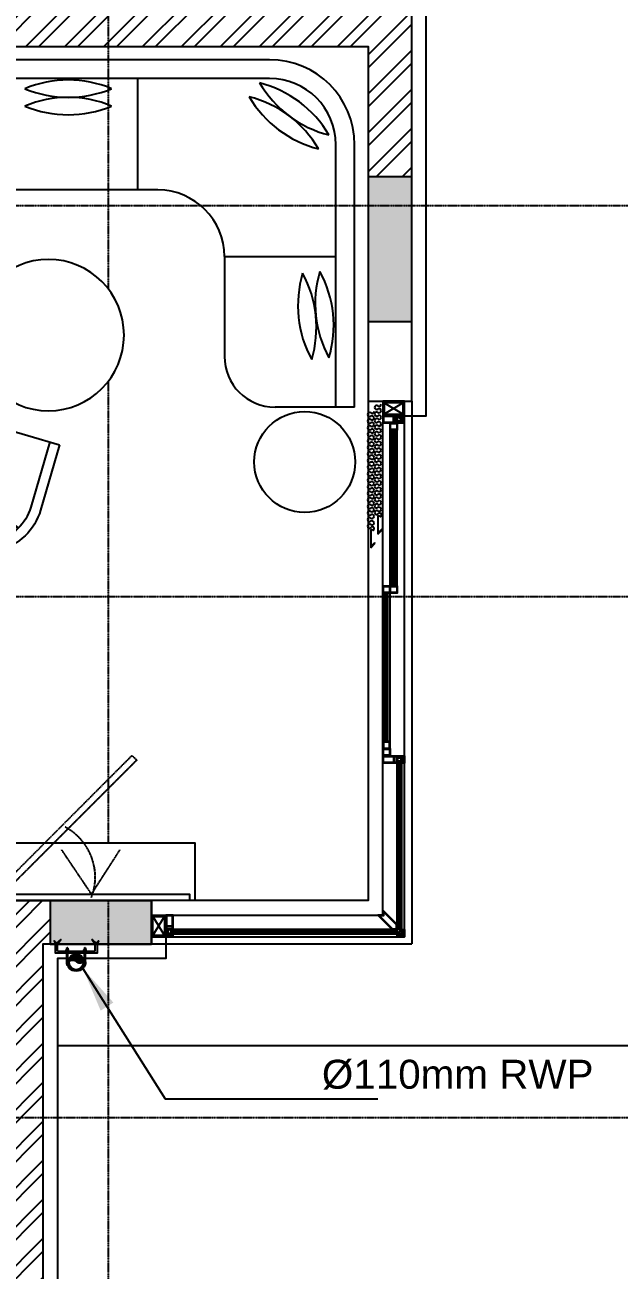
# Model space of a CAD drawing. Header units: millimetres. Extents: x -8500 to 104886, y -7800 to 56500.
# Drawn here: x 64175 to 68284, y 9248 to 17850 of the extents above; entities that cross this region are included whole.
import ezdxf

# ---------------------------------------------------------------- set-up
doc = ezdxf.new("R2010")
doc.units = ezdxf.units.MM
doc.header["$LTSCALE"] = 10
doc.set_wipeout_variables(frame=1)
for name, pattern in [('1803 B01 Axis$0$CENTER2', [1.125, 0.75, -0.125, 0.125, -0.125]), ('1803 B01 b03$0$HIDDEN', [0.375, 0.25, -0.125]), ('HIDDEN', [0.375, 0.25, -0.125])]:
    doc.linetypes.add(name, pattern=pattern)
for name, color, linetype in [('1803 B01 Axis$0$AXIS-MEP', 8, '1803 B01 Axis$0$CENTER2'), ('1803 B01 b03$0$COLS-AR', 4, 'Continuous'), ('1803 B01 b03$0$COLS-HATCH-AR', 251, 'Continuous'), ('1803 B01 b03$0$DIM-IN-AR', 251, 'Continuous'), ('1803 B01 b03$0$ELEV1-AR', 6, 'Continuous'), ('1803 B01 b03$0$ELEV4-AR', 15, 'Continuous'), ('1803 B01 b03$0$FIX-AR', 45, 'Continuous'), ('1803 B01 b03$0$HATCH-AR', 251, 'Continuous'), ('1803 B01 b03$0$HIDDEN-AR', 43, '1803 B01 b03$0$HIDDEN'), ('1803 B01 b03$0$WALL-AR', 7, 'Continuous'), ('1803 B01 b03$0$WIN-AR', 140, 'Continuous'), ('A-OUTLINE', 8, 'Continuous'), ('CEILING', 7, 'Continuous'), ('DIM-IN-AR', 251, 'Continuous'), ('Ground Floor Plan$0$HATCH', 8, 'Continuous'), ('ID-FUR', 1, 'Continuous'), ('ID-HATCH', 8, 'Continuous'), ('ID-SANITARY', 1, 'Continuous'), ('ID-WIPEOUT', 8, 'Continuous'), ('PIPE SUPPORT', 12, 'Continuous'), ('WIPEOUT', 8, 'Continuous')]:
    doc.layers.add(name, color=color, linetype=linetype)
doc.layers.add('Rain water', color=201, linetype='Continuous', lineweight=9, true_color=0xd761ff)
doc.layers.add('SH - RWP', color=201, linetype='Continuous', lineweight=9, true_color=0xd761ff)
doc.styles.add('ARIAL', font='Arial.ttf')
doc.dimstyles.new('1-100-OUT', dxfattribs={"dimscale": 1.25, "dimtxt": 180, "dimasz": 1, "dimexe": 0, "dimexo": 0, "dimgap": 60, "dimtad": 1, "dimdec": 0, "dimblk": 'DIM-END', "dimcen": 2.5, "dimclrd": 256, "dimclre": 3, "dimclrt": 3, "dimadec": 0, "dimazin": 0, "dimtfac": 1, "dimtdec": 0, "dimtix": 1, "dimtmove": 2, "dimatfit": 0, "dimldrblk": 'LEADER-ARROW', "dimlwe": -1, "dimarcsym": 0})

# ---------------------------------------------------------------- blocks, each defined once
blk = doc.blocks.new('1803 B01 b03$0$1st cols')
at = {"layer": '1803 B01 b03$0$COLS-HATCH-AR'}
h = blk.add_hatch(color=256, dxfattribs=at)
h.dxf.hatch_style = 1
h.paths.add_polyline_path([(66550, 15800), (66850, 15800), (66850, 16800), (66550, 16800)])
h = blk.add_hatch(color=256, dxfattribs=at)
h.dxf.hatch_style = 1
h.paths.add_polyline_path([(64350, 11500), (65050, 11500), (65050, 11800), (64350, 11800)])
at = {"layer": '1803 B01 b03$0$COLS-AR'}
for points in [[(66550, 15800), (66850, 15800), (66850, 16800), (66550, 16800)], [(64350, 11500), (65050, 11500), (65050, 11800), (64350, 11800)]]:
    blk.add_lwpolyline(points, close=True, dxfattribs=at)
blk = doc.blocks.new('1803 B01 Axis$0$1803 B01 AXIS')
for p, q in [((64750, 55300), (64750, -5800)), ((85300, 16600), (-7300, 16600)), ((85300, 13900), (-7300, 13900)), ((85300, 10300), (-7300, 10300))]:
    blk.add_line(p, q)
blk = doc.blocks.new('1803 B01 Axis')
at = {"layer": '1803 B01 Axis$0$AXIS-MEP'}
blk.add_blockref('1803 B01 Axis$0$1803 B01 AXIS', (0, 0), dxfattribs=at)
blk = doc.blocks.new('*U46')
for p, q in [((10, -90), (140, -10)), ((140, -90), (10, -10))]:
    blk.add_line(p, q)
at = {"elevation": 0}
for points in [[(150, 0), (0, 0), (0, -100), (150, -100)], [(140, -10), (10, -10), (10, -90), (140, -90)]]:
    blk.add_lwpolyline(points, close=True, dxfattribs=at)
blk = doc.blocks.new('*U41')
for points in [[(25, -150), (10, -150), (10, -100), (-25, -100), (-25, 0), (25, 0), (25, -150), (25, -150), (25, -150)], [(-10, -120), (-25, -120), (-25, -110), (-10, -110)]]:
    blk.add_lwpolyline(points, close=True)
for points in [[(-20, -75), (-20, -5), (20, -5), (20, -75), (-20, -75)], [(20, -95), (20, -95), (20, -145), (15, -145), (15, -95), (-20, -95), (-20, -80), (20, -80), (20, -95)]]:
    blk.add_lwpolyline(points)
at = {"layer": '1803 B01 b03$0$HATCH-AR'}
blk.add_arc((0, -137.5), 12.5, 36.8699, 143.1301, dxfattribs=at)
blk = doc.blocks.new('1803 B01 b03$0$MULLION  OUT CORNER (HIDDEN FRAME)1')
for points in [[(100, -64.6), (100, -100), (64.6, -100), (-35.4, 0), (0, 0), (0, 35.4)], [(95, -66.7), (95, -95), (66.7, -95), (-23.3, -5), (5, -5), (5, 23.3)], [(100, -120), (90, -120), (90, -110), (100, -110)], [(120, -100), (120, -90), (110, -90), (110, -100)]]:
    blk.add_lwpolyline(points, close=True)
at = {"layer": '1803 B01 b03$0$DIM-IN-AR'}
blk.add_arc((127.5, -127.5), 17.7, 81.8699, 188.1301, dxfattribs=at)
blk = doc.blocks.new('*U50')
for p, q in [((1170, 8), (5, 8)), ((1170, 6), (5, 6)), ((1170, 4), (5, 4)), ((1170, 2), (5, 2))]:
    blk.add_line(p, q)
for points in [[(0, 10), (5, 10), (5, 0), (0, 0)], [(5, 0), (1170, 0), (1170, 10), (5, 10)], [(1175, 10), (1170, 10), (1170, 0), (1175, 0)]]:
    blk.add_lwpolyline(points, close=True)
blk = doc.blocks.new('*U51')
for p, q in [((1160, 8), (5, 8)), ((1160, 6), (5, 6)), ((1160, 4), (5, 4)), ((1160, 2), (5, 2))]:
    blk.add_line(p, q)
for points in [[(0, 10), (5, 10), (5, 0), (0, 0)], [(5, 0), (1160, 0), (1160, 10), (5, 10)], [(1165, 10), (1160, 10), (1160, 0), (1165, 0)]]:
    blk.add_lwpolyline(points, close=True)
blk = doc.blocks.new('*U48')
for p, q in [((1570, 8), (5, 8)), ((1570, 6), (5, 6)), ((1570, 4), (5, 4)), ((1570, 2), (5, 2))]:
    blk.add_line(p, q)
for points in [[(0, 10), (5, 10), (5, 0), (0, 0)], [(5, 0), (1570, 0), (1570, 10), (5, 10)], [(1575, 10), (1570, 10), (1570, 0), (1575, 0)]]:
    blk.add_lwpolyline(points, close=True)
blk = doc.blocks.new('*U49')
for p, q in [((1560, 8), (5, 8)), ((1560, 6), (5, 6)), ((1560, 4), (5, 4)), ((1560, 2), (5, 2))]:
    blk.add_line(p, q)
for points in [[(0, 10), (5, 10), (5, 0), (0, 0)], [(5, 0), (1560, 0), (1560, 10), (5, 10)], [(1565, 10), (1560, 10), (1560, 0), (1565, 0)]]:
    blk.add_lwpolyline(points, close=True)
blk = doc.blocks.new('1803 B01 b03$0$CW06')
for p, q in [((1250, -1500), (2425, -1500)), ((1350, -1511), (2375, -1511)), ((1350, -1517), (2375, -1517)), ((1350, -1529), (2375, -1529)), ((1350, -1535), (2375, -1535)), ((1300, -1550), (3550, -1550)), ((2375, -1600), (3550, -1600)), ((2425, -1561), (3500, -1561)), ((2425, -1567), (3500, -1567)), ((2425, -1579), (3500, -1579)), ((2425, -1585), (3500, -1585))]:
    blk.add_line(p, q)
for points in [[(0, 100), (0, -1650), (1250, -1650)], [(150, 100), (150, -1500), (1250, -1500)], [(20, -1650), (0, -1650), (0, -1600), (20, -1600), (20, -1630), (50, -1630), (50, -1650), (0, -1650), (0, -1630)], [(15, -1645), (5, -1645), (5, -1605), (15, -1605), (15, -1635), (45, -1635), (45, -1645), (5, -1645), (5, -1635)]]:
    blk.add_lwpolyline(points)
at = {"elevation": 0}
for points in [[(20, -15), (0, -15), (0, -50), (20, -50)], [(15, -20), (5, -20), (5, -45), (15, -45)], [(1235, -1630), (1235, -1650), (1200, -1650), (1200, -1630)], [(3565, -1630), (3565, -1650), (3600, -1650), (3600, -1630)], [(1230, -1635), (1230, -1645), (1205, -1645), (1205, -1635)], [(3570, -1635), (3570, -1645), (3595, -1645), (3595, -1635)]]:
    blk.add_lwpolyline(points, close=True, dxfattribs=at)
for points in [[(1250, -1500), (1300, -1500), (1300, -1550), (1250, -1550)], [(1254, -1504), (1296, -1504), (1296, -1546), (1254, -1546)], [(1350, -1500), (1300, -1500), (1300, -1550), (1350, -1550)], [(1346, -1504), (1304, -1504), (1304, -1546), (1346, -1546)], [(2425, -1550), (2375, -1550), (2375, -1500), (2425, -1500)], [(2421, -1546), (2379, -1546), (2379, -1504), (2421, -1504)], [(2425, -1600), (2375, -1600), (2375, -1550), (2425, -1550)], [(2421, -1596), (2379, -1596), (2379, -1554), (2421, -1554)], [(3550, -1600), (3500, -1600), (3500, -1550), (3550, -1550)], [(3546, -1596), (3504, -1596), (3504, -1554), (3546, -1554)]]:
    blk.add_lwpolyline(points, close=True)
at = {"layer": '1803 B01 b03$0$ELEV4-AR'}
for p, q in [((1250, -1500), (3550, -1500)), ((1250, -1650), (3550, -1650))]:
    blk.add_line(p, q, dxfattribs=at)
at = {"xscale": -1, "rotation": 270}
blk.add_blockref('*U41', (150, -25), dxfattribs=at)
at = {"rotation": 270}
for name, p in [('*U48', (20, -35)), ('*U49', (40, -35))]:
    blk.add_blockref(name, p, dxfattribs=at)
at = {"xscale": -1}
for name, p in [('1803 B01 b03$0$MULLION  OUT CORNER (HIDDEN FRAME)1', (150, -1500)), ('*U41', (3575, -1500)), ('*U50', (1215, -1630)), ('*U51', (1215, -1610))]:
    blk.add_blockref(name, p, dxfattribs=at)
blk.add_blockref('*U41', (1225, -1500))
at = {"layer": '1803 B01 b03$0$ELEV1-AR', "xscale": -1, "rotation": 180}
blk.add_blockref('*U46', (0, 0), dxfattribs=at)
at = {"layer": '1803 B01 b03$0$ELEV1-AR', "rotation": 89.99999999999999}
blk.add_blockref('*U46', (3600, -1650), dxfattribs=at)
blk = doc.blocks.new('A$C34265F16')
at = {"ltscale": 0.3}
for p, q in [((0, 2400), (0, 1850)), ((2812.7, 2400), (0, 2400)), ((2812.7, 2270), (0, 2270)), ((950, 2270), (950, 1500)), ((1900, 2270), (1900, 1500)), ((3270, 0, 0), (3270, 1812.7)), ((3400, 0, 0), (3400, 1812.7)), ((2039.9, 1500), (350, 1500)), ((2500, 1039.9), (2500, 350)), ((2500, 1039.9), (3270, 1039.9)), ((3400, 0, 0), (2850, 0))]:
    blk.add_line(p, q, dxfattribs=at)
for centre, radius, start, end in [((2812.7, 1812.7, 0), 587.3, 0, 90), ((494.5, 1479.8), 780, 67.38014, 112.61986), ((1419.8, 1479.8), 780, 67.38014, 112.61986), ((2550.8, 1484.1), 780, 30.49435, 75.73408), ((3415.1, 2635.9), 780, 210.49435, 255.73408), ((2812.7, 1812.7, 0), 457.3, 0, 90), ((494.5, 2919.8), 780, 247.38014, 292.61986), ((1419.8, 2919.8), 780, 247.38014, 292.61986), ((494.5, 1359.8), 780, 67.38014, 112.61986), ((494.5, 2799.8), 780, 247.38014, 292.61986), ((1419.8, 1359.8), 780, 67.38014, 112.61986), ((1419.8, 2799.8), 780, 247.38014, 292.61986), ((3343.1, 2539.9), 780, 210.49435, 255.73408), ((2478.8, 1388.2), 780, 30.49435, 75.73408), ((350, 1850), 350, 180, 270), ((2039.9, 1039.9), 460.1, 0, 90), ((3788.2, 701.2), 780, 163.36356, 208.60329), ((2356, 551.1), 780, 343.36356, 28.60329), ((3907.5, 713.7), 780, 163.36356, 208.60329), ((2475.4, 563.6), 780, 343.36356, 28.60329), ((2850, 350, 0), 350, 180, 270)]:
    blk.add_arc(centre, radius, start, end, dxfattribs=at)
blk = doc.blocks.new('*U131')
blk.add_wipeout([(0, 400), (0, 0), (-2060, 0), (-2060, 400)]).dxf.layer = 'ID-WIPEOUT'
blk.add_lwpolyline([(0, 0), (-2060, 0), (-2060, 400), (0, 400)], close=True)
blk = doc.blocks.new('First Floor Plan$0$A$C12236DE3')
blk.add_wipeout([(-178.5, 256.4), (-136.2, 233.7), (-105.8, 211.3), (-73.3, 179.4), (-42.9, 138.1), (-21.3, 95.6), (-9.9, 62.2), (-1.1, 18.4), (1.1, -18.4), (-3.1, -68.7), (-13.7, -111.6), (-38.9, -168.2), (-64.8, -206.1), (-90.8, -234.5), (-99.6, -242.7), (-135.5, -270), (-184.1, -295.6), (-206.5, -303.8), (-231.2, -310.6), (-253.8, -315), (-285.4, -318.1), (-317.7, -317.8), (-350.8, -313.9), (-372.5, -309.2), (-409.2, -297.3), (-450.9, -277), (-479, -258.3), (-513.7, -227.8), (-530, -209.6), (-550.1, -182.3), (-564.1, -158.6), (-581.2, -119.9), (-592.5, -79.8), (-598.1, -40.4), (-598.6, -4.8), (-590.7, 51.2), (-583, 77.9), (-563.9, 122.2), (-542.4, 156.8), (-524.2, 179.6), (-478.7, 221.7), (-463.5, 232.4), (-439.2, 246.8), (-413.9, 258.7), (-360.7, 275.2), (-330, 280), (-298.9, 281.6), (-246.2, 277), (-220.5, 271.2), (-188.2, 260.5), (-175.6, 255.1)]).dxf.layer = 'ID-WIPEOUT'
at = {"layer": 'ID-FUR'}
blk.add_circle((-298.9, -18.4), 300, dxfattribs=at)
blk = doc.blocks.new('Ground Floor Plan$0$A$C1E1216E0')
blk.add_wipeout([(-400, 0), (400, 0), (400, -470), (393.4, -542.3), (351, -661.8), (312.4, -719.9), (257.7, -776), (194.9, -819.3), (120.8, -851.3), (86.8, -860.5), (0, -870), (-90, -859.7), (-151.5, -840.2), (-216.6, -806.3), (-287.4, -748.2), (-315.7, -715.6), (-356.1, -652.3), (-383.6, -583.5), (-397.2, -516.9), (-400, -470)]).dxf.layer = 'ID-WIPEOUT'
at = {"layer": 'ID-FUR'}
for p, q in [((400, 0), (-400, 0)), ((329.4, -470), (329.4, 0)), ((400, -470), (400, 0)), ((-400, 0), (-400, -470)), ((-329.4, 0), (-329.4, -470))]:
    blk.add_line(p, q, dxfattribs=at)
for centre, radius, start, end in [((0, -470), 400, 180, 0), ((0, -470), 329.4, 180, 0), ((0, -1307.1), 735.1, 67.41242, 112.58758), ((0, 50.3), 735.1, 247.41242, 292.58758)]:
    blk.add_arc(centre, radius, start, end, dxfattribs=at)
blk = doc.blocks.new('Ground Floor Plan$0$A$C6DBE4140')
at = {"layer": 'Ground Floor Plan$0$HATCH', "ltscale": 10}
for p, q in [((70.5, 1002), (41.6, 973)), ((70.5, 993.9), (41.6, 965)), ((41.6, 973), (41.6, 965)), ((70.5, 876), (70.5, 1002)), ((21, 907.5), (-8, 878.5)), ((21, 899.4), (-8, 870.5)), ((-8, 878.5), (-8, 870.5)), ((21, 781.5), (21, 907.5))]:
    blk.add_line(p, q, dxfattribs=at)
for centre, radius, start, end in [((58.7, 869.8), 12.5, 150.50232, 321.21003), ((57, 870.8), 10.5, 96.68903, 150.50232), ((72.4, 904.4), 28.5, 234.3652, 266.29832), ((79.3, 853.3), 13.9, 0, 141.21003), ((9.1, 775.3), 12.5, 150.50232, 321.21003), ((7.4, 776.3), 10.5, 96.68903, 150.50232), ((22.8, 809.9), 28.5, 234.3652, 266.29832), ((62, 830.6), 14.2, 53.1301, 180), ((62, 830.6), 14.2, 180, 306.8699), ((62, 785.3), 14.2, 53.1301, 180), ((62, 785.3), 14.2, 180, 306.8699), ((79, 853.3), 14.2, 233.1301, 0), ((79, 807.9), 14.2, 0, 126.8699), ((79, 807.9), 14.2, 233.1301, 0), ((79, 762.6), 14.2, 0, 126.8699), ((12.5, 736.1), 14.2, 53.1301, 180), ((12.5, 736.1), 14.2, 180, 306.8699), ((12.5, 690.8), 14.2, 53.1301, 180), ((12.5, 690.8), 14.2, 180, 306.8699), ((29.7, 758.8), 13.9, 0, 141.21003), ((29.5, 758.8), 14.2, 233.1301, 0), ((29.5, 713.4), 14.2, 0, 126.8699), ((29.5, 713.4), 14.2, 233.1301, 0), ((62, 739.9), 14.2, 53.1301, 180), ((62, 739.9), 14.2, 180, 306.8699), ((62, 694.5), 14.2, 53.1301, 180), ((62, 694.5), 14.2, 180, 306.8699), ((79, 762.6), 14.2, 233.1301, 0), ((79, 717.2), 14.2, 0, 126.8699), ((79, 717.2), 14.2, 233.1301, 0), ((12.5, 645.4), 14.2, 53.1301, 180), ((12.5, 645.4), 14.2, 180, 306.8699), ((12.5, 600), 14.2, 53.1301, 180), ((29.5, 668.1), 14.2, 0, 126.8699), ((29.5, 668.1), 14.2, 233.1301, 0), ((29.5, 622.7), 14.2, 0, 126.8699), ((29.5, 622.7), 14.2, 233.1301, 0), ((62, 649.2), 14.2, 53.1301, 180), ((62, 649.2), 14.2, 180, 306.8699), ((62, 603.8), 14.2, 53.1301, 180), ((62, 603.8), 14.2, 180, 306.8699), ((79, 671.9), 14.2, 0, 126.8699), ((79, 671.9), 14.2, 233.1301, 0), ((79, 626.5), 14.2, 0, 126.8699), ((79, 626.5), 14.2, 233.1301, 0), ((12.5, 600), 14.2, 180, 306.8699), ((12.5, 554.7), 14.2, 53.1301, 180), ((12.5, 554.7), 14.2, 180, 306.8699), ((12.5, 509.3), 14.2, 53.1301, 180), ((29.5, 577.4), 14.2, 0, 126.8699), ((29.5, 577.4), 14.2, 233.1301, 0), ((29.5, 532), 14.2, 0, 126.8699), ((29.5, 532), 14.2, 233.1301, 0), ((63.7, 554.9), 16.3, 59.61684, 167.47119), ((62, 558.5), 14.2, 180, 306.8699), ((62, 513.1), 14.2, 53.1301, 180), ((79, 581.1), 14.2, 0, 126.8699), ((79, 535.8), 14.2, 0, 126.8699), ((79, 535.8), 14.2, 233.1301, 0), ((79.1, 581.1), 14.1, 239.61684, 0), ((12.5, 509.3), 14.2, 180, 306.8699), ((14.2, 460.4), 16.3, 59.61684, 167.47119), ((12.5, 464), 14.2, 180, 306.8699), ((12.5, 418.6), 14.2, 53.1301, 180), ((29.5, 486.6), 14.2, 0, 126.8699), ((29.5, 441.3), 14.2, 0, 126.8699), ((29.5, 441.3), 14.2, 233.1301, 0), ((29.5, 486.6), 14.1, 239.61684, 0), ((62, 513.1), 14.2, 180, 306.8699), ((62, 467.7), 14.2, 53.1301, 180), ((62, 467.7), 14.2, 180, 306.8699), ((63.7, 418.8), 16.3, 59.61684, 167.47119), ((79, 490.4), 14.2, 0, 126.8699), ((79, 490.4), 14.2, 233.1301, 0), ((79, 445.1), 14.2, 0, 126.8699), ((79.1, 445.1), 14.1, 239.61684, 0), ((12.5, 418.6), 14.2, 180, 306.8699), ((12.5, 373.2), 14.2, 53.1301, 180), ((12.5, 373.2), 14.2, 180, 306.8699), ((29.5, 395.9), 14.2, 0, 126.8699), ((29.5, 395.9), 14.2, 233.1301, 0), ((29.5, 350.6), 14.2, 0, 126.8699), ((29.5, 350.6), 14.1, 239.61684, 0), ((63.7, 425.9), 16.3, 192.52881, 300.38316), ((62, 377), 14.2, 53.1301, 180), ((62, 377), 14.2, 180, 306.8699), ((62, 331.7), 14.2, 53.1301, 180), ((79, 399.7), 14.2, 233.1301, 0), ((79, 354.3), 14.2, 0, 126.8699), ((79, 354.3), 14.2, 233.1301, 0), ((79.1, 399.7), 14.1, 0, 120.38316), ((14.2, 324.3), 16.3, 59.61684, 167.47119), ((14.2, 331.4), 16.3, 192.52881, 300.38316), ((12.5, 282.5), 14.2, 53.1301, 180), ((12.5, 282.5), 14.2, 180, 306.8699), ((29.5, 305.2), 14.2, 233.1301, 0), ((29.5, 259.8), 14.2, 0, 126.8699), ((29.5, 259.8), 14.2, 233.1301, 0), ((29.5, 305.2), 14.1, 0, 120.38316), ((62, 331.7), 14.2, 180, 306.8699), ((62, 286.3), 14.2, 53.1301, 180), ((63.7, 289.8), 16.3, 192.52881, 300.38316), ((79, 309), 14.2, 0, 126.8699), ((79, 309), 14.2, 233.1301, 0), ((79, 263.6), 14.2, 233.1301, 0), ((79.1, 263.6), 14.1, 0, 120.38316), ((12.5, 237.2), 14.2, 53.1301, 180), ((12.5, 237.2), 14.2, 180, 306.8699), ((12.5, 191.8), 14.2, 53.1301, 180), ((14.2, 195.3), 16.3, 192.52881, 300.38316), ((29.5, 214.5), 14.2, 0, 126.8699), ((29.5, 214.5), 14.2, 233.1301, 0), ((29.5, 169.1), 14.1, 0, 120.38316), ((62, 240.9), 14.2, 53.1301, 180), ((62, 240.9), 14.2, 180, 306.8699), ((62, 195.6), 14.2, 53.1301, 180), ((62, 195.6), 14.2, 180, 306.8699), ((79, 218.3), 14.2, 0, 126.8699), ((79, 218.3), 14.2, 233.1301, 0), ((79, 172.9), 14.2, 0, 126.8699), ((79, 172.9), 14.2, 233.1301, 0), ((12.5, 146.4), 14.2, 53.1301, 180), ((12.5, 146.4), 14.2, 180, 306.8699), ((12.5, 101.1), 14.2, 53.1301, 180), ((12.5, 101.1), 14.2, 180, 306.8699), ((29.5, 169.1), 14.2, 233.1301, 0), ((29.5, 123.8), 14.2, 0, 126.8699), ((29.5, 123.8), 14.2, 233.1301, 0), ((29.5, 78.4), 14.2, 0, 126.8699), ((62, 150.2), 14.2, 53.1301, 180), ((62, 150.2), 14.2, 180, 306.8699), ((62, 104.9), 14.2, 53.1301, 180), ((62, 104.9), 14.2, 180, 306.8699), ((79, 127.5), 14.2, 0, 126.8699), ((79, 127.5), 14.2, 233.1301, 360), ((79, 82.2), 14.2, 0, 126.8699), ((12.5, 55.7), 14.2, 53.1301, 180), ((12.5, 55.7), 14.2, 180, 306.8699), ((12.5, 10.4), 14.2, 53.1301, 180), ((29.5, 78.4), 14.2, 233.1301, 0), ((29.5, 33), 14.2, 0, 126.8699), ((29.5, 33), 14.2, 233.1301, 360), ((62, 59.5), 14.2, 53.1301, 180), ((79, 82.2), 14.2, 233.1301, 0)]:
    blk.add_arc(centre, radius, start, end, dxfattribs=at)
blk = doc.blocks.new('*X209')
at = {"color": 0}
for p, q in [((113.6, 341.5), (113.7, 341.6)), ((113.7, 341.4), (114.3, 342)), ((113.8, 341.4), (114.3, 341.8)), ((113.9, 341.3), (114.3, 341.7)), ((114, 341.2), (114.3, 341.5)), ((114.1, 341.1), (114.3, 341.3)), ((114.2, 341), (114.3, 341.1)), ((114.3, 340.9), (114.3, 340.9))]:
    blk.add_line(p, q, dxfattribs=at)
blk = doc.blocks.new('fgdsgretr')
at = {"layer": 'PIPE SUPPORT', "lineweight": -3}
for p, q in [((-31800915.5, -21798545.6, 0), (-31800914.5, -21798544.7, 0)), ((-31800915.5, -21798547.2, 0), (-31800915.5, -21798545.6, 0)), ((-31800914.5, -21798536, 0), (-31800912.7, -21798534.1, 0)), ((-31800914.5, -21798544.7, 0), (-31800914.5, -21798536, 0)), ((-31800897, -21798544.7, 0), (-31800914.5, -21798544.7, 0)), ((-31800898.9, -21798534.1, 0), (-31800912.7, -21798534.1, 0)), ((-31800909.8, -21798524.9, 0), (-31800908.5, -21798523.5, 0)), ((-31800909.8, -21798524.9, 0), (-31800909.8, -21798534.1, 0)), ((-31800909.8, -21798621.2, 0), (-31800909.8, -21798560.4, 0)), ((-31800903, -21798523.5, 0), (-31800908.5, -21798523.5, 0)), ((-31800908.5, -21798544.8, 0), (-31800908.5, -21798538, 0)), ((-31800901.7, -21798524.9, 0), (-31800903, -21798523.5, 0)), ((-31800903, -21798537.9, 0), (-31800903, -21798544.8, 0)), ((-31800901.7, -21798524.9, 0), (-31800901.7, -21798534.1, 0)), ((-31800901.7, -21798618.6, 0), (-31800901.7, -21798560.4, 0)), ((-31800897, -21798536, 0), (-31800898.9, -21798534.1, 0)), ((-31800897, -21798544.7, 0), (-31800897, -21798536, 0)), ((-31800896, -21798545.6, 0), (-31800897, -21798544.7, 0)), ((-31800896, -21798547.2, 0), (-31800896, -21798545.6, 0)), ((-31800793.1, -21798545.6, 0), (-31800792.2, -21798544.7, 0)), ((-31800793.1, -21798547.2, 0), (-31800793.1, -21798545.6, 0)), ((-31800792.2, -21798536, 0), (-31800790.3, -21798534.1, 0)), ((-31800792.2, -21798544.7, 0), (-31800792.2, -21798536, 0)), ((-31800774.6, -21798544.7, 0), (-31800792.2, -21798544.7, 0)), ((-31800776.5, -21798534.1, 0), (-31800790.3, -21798534.1, 0)), ((-31800787.5, -21798524.9, 0), (-31800786.1, -21798523.5, 0)), ((-31800787.5, -21798524.9, 0), (-31800787.5, -21798534.1, 0)), ((-31800787.5, -21798618.6, 0), (-31800787.5, -21798560.4, 0)), ((-31800780.7, -21798523.5, 0), (-31800786.1, -21798523.5, 0)), ((-31800786.1, -21798544.8, 0), (-31800786.1, -21798538, 0)), ((-31800779.3, -21798524.9, 0), (-31800780.7, -21798523.5, 0)), ((-31800780.7, -21798537.9, 0), (-31800780.7, -21798544.8, 0)), ((-31800779.3, -21798524.9, 0), (-31800779.3, -21798534.1, 0)), ((-31800779.3, -21798621.2, 0), (-31800779.3, -21798560.4, 0)), ((-31800774.6, -21798536, 0), (-31800776.5, -21798534.1, 0)), ((-31800774.6, -21798544.7, 0), (-31800774.6, -21798536, 0)), ((-31800773.7, -21798545.6, 0), (-31800774.6, -21798544.7, 0)), ((-31800773.7, -21798547.2, 0), (-31800773.7, -21798545.6, 0)), ((-31800901.7, -21798591.9, 0), (-31800909.8, -21798591.9, 0)), ((-31800909.8, -21798604.1, 0), (-31800901.7, -21798604.1, 0)), ((-31800787.5, -21798591.9, 0), (-31800779.3, -21798591.9, 0)), ((-31800779.3, -21798604.1, 0), (-31800787.5, -21798604.1, 0))]:
    blk.add_line(p, q, dxfattribs=at)
for centre, radius, start, end in [((-31800914.8, -21798539.8, 0), 6.59, 15.79233, 59.25612), ((-31800913.4, -21798588, 0), 19.7, 54.35446, 79.90861), ((-31800913.4, -21798593.9, 0), 19.7, 54.35446, 79.90861), ((-31800913.4, -21798600.2, 0), 19.7, 54.35446, 79.90861), ((-31800905.5, -21798524.6, 0), 6.12, 225.7324, 259.05698), ((-31800907, -21798526.4, 0), 6.12, 242.83913, 259.05698), ((-31800905, -21798524.4, 0), 4.83, 206.41886, 256.78781), ((-31800904.8, -21798521.8, 0), 4.84, 206.52627, 256.82014), ((-31800902.9, -21798538.7, 0), 5.65, 125.40612, 172.70731), ((-31800914.9, -21798543.5, 0), 13, 46.71873, 58.80988), ((-31800912.6, -21798537.3, 0), 8.97, 21.2252, 49.04263), ((-31800904.2, -21798522.5, 0), 2.53, 204.83496, 250.10483), ((-31800912.5, -21798538.5, 0), 11.4, 22.66698, 55.56222), ((-31800909.4, -21798539.8, 0), 6.59, 15.79233, 59.53995), ((-31800912.4, -21798536, 0), 11.5, 20.87818, 55.70364), ((-31800903.3, -21798517.9, 0), 6.12, 248.1121, 259.05698), ((-31800911.8, -21798535.9, 0), 13, 38.8166, 58.80988), ((-31800911.2, -21798535, 0), 13, 42.81946, 58.80988), ((-31800896.7, -21798539.8, 0), 6.59, 120.74388, 164.20767), ((-31800887.8, -21798552.3, 0), 24.2, 234.35446, 234.92409), ((-31800887.8, -21798558.1, 0), 24.2, 234.35446, 234.92409), ((-31800792.5, -21798539.8, 0), 6.59, 15.79233, 59.25612), ((-31800783.2, -21798524.6, 0), 6.12, 225.7324, 259.05698), ((-31800784.7, -21798526.4, 0), 6.12, 242.83913, 259.05698), ((-31800801.4, -21798552.3, 0), 24.2, 305.07591, 305.64554), ((-31800801.4, -21798558.1, 0), 24.2, 305.07591, 305.64554), ((-31800775.8, -21798588, 0), 19.7, 100.09139, 125.64554), ((-31800775.8, -21798593.9, 0), 19.7, 100.09139, 125.64554), ((-31800775.8, -21798600.2, 0), 19.7, 100.09139, 125.64554), ((-31800782.6, -21798524.4, 0), 4.83, 206.41886, 256.78781), ((-31800782.4, -21798521.8, 0), 4.84, 206.52627, 256.82014), ((-31800780.5, -21798538.7, 0), 5.65, 125.40612, 172.70731), ((-31800792.5, -21798543.5, 0), 13, 46.71873, 58.80988), ((-31800790.2, -21798537.3, 0), 8.97, 21.2252, 49.04263), ((-31800781.9, -21798522.5, 0), 2.53, 204.83496, 250.10483), ((-31800790.2, -21798538.5, 0), 11.4, 22.66698, 55.56222), ((-31800787, -21798539.8, 0), 6.59, 15.79233, 59.53995), ((-31800790, -21798536, 0), 11.5, 20.87818, 55.70364), ((-31800781, -21798517.9, 0), 6.12, 248.1121, 259.05698), ((-31800789.4, -21798535.9, 0), 13, 38.8166, 58.80988), ((-31800788.9, -21798535, 0), 13, 42.81946, 58.80988), ((-31800774.3, -21798539.8, 0), 6.59, 120.74388, 164.20767), ((-31800896.1, -21798562.3, 0), 26.9, 239.3307, 258.31008), ((-31800844.6, -21798618.6, 0), 65.2, 180, 270), ((-31800887.8, -21798564.4, 0), 24.2, 234.35446, 234.92409), ((-31800844.6, -21798618.6, 0), 57.1, 180, 270), ((-31800844.6, -21798618.6, 0), 57.1, 270, 0), ((-31800844.6, -21798618.6, 0), 65.2, 270, 0), ((-31800793, -21798562.3, 0), 26.9, 281.68992, 300.6693), ((-31800801.4, -21798564.4, 0), 24.2, 305.07591, 305.64554)]:
    blk.add_arc(centre, radius, start, end, dxfattribs=at)
at = {"layer": 'PIPE SUPPORT', "lineweight": -3, "xscale": 4.727677600735238, "yscale": 4.727677600735238, "zscale": 4.727677600735238, "rotation": 89.99999999999996}
for p in [(-31799294.6, -21799074.6, 0), (-31799287.8, -21799074.6, 0), (-31799172.3, -21799074.6, 0), (-31799165.5, -21799074.6, 0)]:
    blk.add_blockref('*X209', p, dxfattribs=at)
blk = doc.blocks.new('A$C4B8E26CD')
at = {"layer": 'Rain water'}
blk.add_hatch(color=256, dxfattribs=at).paths.add_polyline_path([(0, 2, -1), (0, -2, 0.417357), (0, 0, -0.417357)])
for radius in [2.23, 2]:
    blk.add_circle((0, 0), radius, dxfattribs=at)
for centre, start, end in [((0.99, 1), 134.6929, 225.3071), ((-0.99, -1), 314.6929, 45.3071)]:
    blk.add_arc(centre, 1.41, start, end, dxfattribs=at)
blk = doc.blocks.new('DIM-END')
at = {"layer": 'DIM-IN-AR', "color": 1}
for p, q in [((0, -90), (0, 90)), ((-90, 0), (90, 0))]:
    blk.add_line(p, q, dxfattribs=at)
at = {"layer": 'DIM-IN-AR', "color": 1, "const_width": 7.5}
blk.add_lwpolyline([(63.6, 63.6), (-63.6, -63.6)], dxfattribs=at)
blk = doc.blocks.new('LEADER-ARROW')
blk.add_solid([(-250, 41.7), (0, 0), (-250, -41.7)])

msp = doc.modelspace()

# ---------------------------------------------------------------- linework, layer by layer
at = {"layer": '1803 B01 b03$0$ELEV1-AR'}
for points in [[(66800, 15150), (66950, 15150), (66950, 18100), (63500, 18100)], [(65150, 11550), (65150, 11400), (64400, 11400), (64400, 8800), (64250, 8800)]]:
    msp.add_lwpolyline(points, dxfattribs=at)
at = {"layer": '1803 B01 b03$0$FIX-AR', "linetype": '1803 B01 b03$0$HIDDEN'}
msp.add_lwpolyline([(64400, 10800), (69950, 10800), (69950, 47500), (64250, 47500), (64250, 46900)], dxfattribs=at)
at = {"layer": '1803 B01 b03$0$HIDDEN-AR'}
msp.add_lwpolyline([(66850, 15250), (66850, 11500), (65050, 11500)], dxfattribs=at)
at = {"layer": '1803 B01 b03$0$WALL-AR'}
msp.add_lwpolyline([(57350, 16400), (57350, 14100), (57650, 14100), (57650, 17700), (66550, 17700), (66550, 15250), (66850, 15250), (66850, 18000), (57450, 18000), (57450, 16800), (56850, 16800), (56850, 16400)], close=True, dxfattribs=at)
msp.add_lwpolyline([(56600, 12050), (57450, 12050), (57450, 12050), (57650, 12050), (57650, 11800), (65050, 11800), (65050, 11500), (64300, 11500), (64300, 8900)], dxfattribs=at)
at = {"layer": 'A-OUTLINE', "color": 1, "linetype": 'HIDDEN', "ltscale": 0.5}
msp.add_lwpolyline([(66550, 15250), (66550, 11800), (65050, 11800)], dxfattribs=at)
at = {"layer": 'PIPE SUPPORT', "linetype": 'ByBlock'}
for p, q in [((64400.5, 11450), (64400.5, 11500)), ((64661.8, 11450), (64661.8, 11500))]:
    msp.add_line(p, q, dxfattribs=at)
for points in [[(64400.5, 11500), (64422.5, 11532.4), (64393.9, 11506.3), (64378.1, 11523.3), (64387.3, 11500)], [(64400.5, 11500), (64422.5, 11532.4), (64393.9, 11506.3), (64378.1, 11523.3), (64387.3, 11500)], [(64661.8, 11500), (64639.8, 11532.4), (64668.4, 11506.3), (64684.2, 11523.3), (64675, 11500)], [(64661.8, 11500), (64639.8, 11532.4), (64668.4, 11506.3), (64684.2, 11523.3), (64675, 11500)], [(64675, 11500), (64675, 11436.8), (64387.3, 11436.8), (64387.3, 11500)], [(64400.5, 11450), (64661.8, 11450)], [(64400.5, 11450), (64661.8, 11450)], [(64661.8, 11436.8), (64400.8, 11436.8)]]:
    msp.add_lwpolyline(points, dxfattribs=at)

# ---------------------------------------------------------------- block references
at = {"layer": '1803 B01 b03$0$WIN-AR', "rotation": 90}
msp.add_blockref('1803 B01 b03$0$CW06', (65150, 11550), dxfattribs=at)
at = {"layer": 'Ground Floor Plan$0$HATCH', "rotation": 180}
msp.add_blockref('Ground Floor Plan$0$A$C6DBE4140', (66637.3, 15240), dxfattribs=at)
at = {"layer": 'ID-FUR', "color": 8, "linetype": 'HIDDEN', "ltscale": 0.5}
msp.add_blockref('1803 B01 Axis', (0, 0), dxfattribs=at)
at = {"layer": 'PIPE SUPPORT', "color": 5, "linetype": 'Continuous', "lineweight": 53, "ltscale": 0.6, "xscale": -1}
msp.add_blockref('fgdsgretr', (-31736314.7, 21809997.1, 0), dxfattribs=at)
msp.add_blockref('fgdsgretr', (-31736314.7, 21809997.1, 0), dxfattribs=at)
at = {"layer": 'SH - RWP', "linetype": 'ByBlock', "lineweight": 40, "ltscale": 1e-05, "extrusion": (0, 0, -1), "xscale": 24.75743759813302, "yscale": 24.75743759813302, "zscale": -24.75743759813302, "rotation": 90}
msp.add_blockref('A$C4B8E26CD', (-64529.9, 11376.6, 0), dxfattribs=at)

# ---------------------------------------------------------------- texts
at = {"layer": 'SH - RWP', "linetype": 'ByBlock', "lineweight": 40, "ltscale": 1e-05, "extrusion": (0.007838, -0.01548, 0.999849), "insert": (68106.9, 10700.9, -1.7), "char_height": 200, "width": 2883.536, "attachment_point": 3, "text_direction": (0.999969, 0, -0.007839), "style": 'ARIAL'}
msp.add_mtext('Ø110mm RWP\\P ', dxfattribs=at)

# ---------------------------------------------------------------- leaders
at = {"layer": 'SH - RWP', "linetype": 'ByBlock', "lineweight": 15, "ltscale": 1e-05}
msp.add_leader([(64576, 11332.4), (65146, 10430.2), (66615.1, 10430.2)], dimstyle='1-100-OUT', override={"dimtad": 0}, dxfattribs=at)

# ---------------------------------------------------------------- next in the draw order: block references
at = {"layer": 'ID-FUR'}
msp.add_blockref('A$C34265F16', (63054.9, 15209.6), dxfattribs=at)
at = {"layer": 'ID-SANITARY'}
msp.add_blockref('*U131', (65350, 11800), dxfattribs=at)

# ---------------------------------------------------------------- next in the draw order: hatches: boundary and pattern name
at = {"layer": 'ID-HATCH'}
h = msp.add_hatch(dxfattribs=at)
h.set_pattern_fill('ANSI32', color=256, scale=20)
h.set_pattern_definition([(45, (11000, 350), (-134.70384, 134.70384), []), (45, (11089.8, 350), (-134.70384, 134.70384), [])])
h.paths.add_polyline_path([(64300, 10700), (64000, 10700), (64000, 8900), (64300, 8900)])
h.paths.add_polyline_path([(64300, 11500), (64350, 11500), (64350, 11800), (60050, 11800), (60050, 11500), (61738, 11500), (61738, 11600), (64000, 11600), (64000, 10700), (64300, 10700)])

# ---------------------------------------------------------------- next in the draw order: linework, layer by layer
at = {"layer": 'ID-FUR'}
msp.add_lwpolyline([(63958.6, 11845), (65313.3, 11845), (65313.3, 11800), (63958.6, 11800)], close=True, dxfattribs=at)
at = {"layer": 'ID-HATCH', "linetype": 'HIDDEN', "ltscale": 0.5}
msp.add_lwpolyline([(63958.6, 11845), (64916.5, 12802.9), (64948.3, 12771.1), (63990.4, 11813.2)], close=True, dxfattribs=at)
for points in [[(64635.9, 11845), (64429.8, 12150.7)], [(64635.9, 11845), (64832.6, 12150.7)]]:
    msp.add_lwpolyline(points, dxfattribs=at)
msp.add_arc((64269.5, 11961.9), 392, 339.17723, 62.01769, dxfattribs=at)

# ---------------------------------------------------------------- next in the draw order: block references
at = {"layer": 'ID-FUR'}
for p, xscale, yscale, zscale, rotation in [((64356.4, 15185.4), -1.742664547108319, 1.742664547108319, 1.742664547108319, 95.54199813784712), ((66122.3, 15178.2), 1.161776364738879, 1.161776364738879, 1.161776364738879, 84.45800186215293)]:
    msp.add_blockref('First Floor Plan$0$A$C12236DE3', p, dxfattribs=dict(at, xscale=xscale, yscale=yscale, zscale=zscale, rotation=rotation))

# ---------------------------------------------------------------- next in the draw order: hatches: boundary and pattern name
at = {"layer": 'ID-HATCH'}
h = msp.add_hatch(dxfattribs=at)
h.set_pattern_fill('ANSI32', color=256, scale=20)
h.set_pattern_definition([(45, (11000, 350), (-134.70384, 134.70384), []), (45, (11089.8, 350), (-134.70384, 134.70384), [])])
h.paths.add_polyline_path([(57350, 16800), (56950, 16800)], flags=16)
h.paths.add_polyline_path([(57350, 15600), (57650, 15600), (57650, 17700), (66550, 17700), (66550, 16800), (66850, 16800), (66850, 18000), (57450, 18000), (57450, 16800), (57350, 16800), (56950, 16800), (57350, 16800)])

# ---------------------------------------------------------------- next in the draw order: block references
at = {"xscale": -1, "rotation": 343.8103928626757}
msp.add_blockref('Ground Floor Plan$0$A$C1E1216E0', (64030.4, 15061.1), dxfattribs=at)

# ---------------------------------------------------------------- next in the draw order: linework, layer by layer
at = {"layer": 'CEILING'}
msp.add_lwpolyline([(57650, 17700), (66550, 17700), (66550, 11800), (57650, 11800), (57650, 17700)], dxfattribs=at)

# ---------------------------------------------------------------- next in the draw order: block references
at = {"layer": '1803 B01 b03$0$COLS-AR'}
msp.add_blockref('1803 B01 b03$0$1st cols', (0, 0), dxfattribs=at)

doc.saveas('drawing.dxf')
